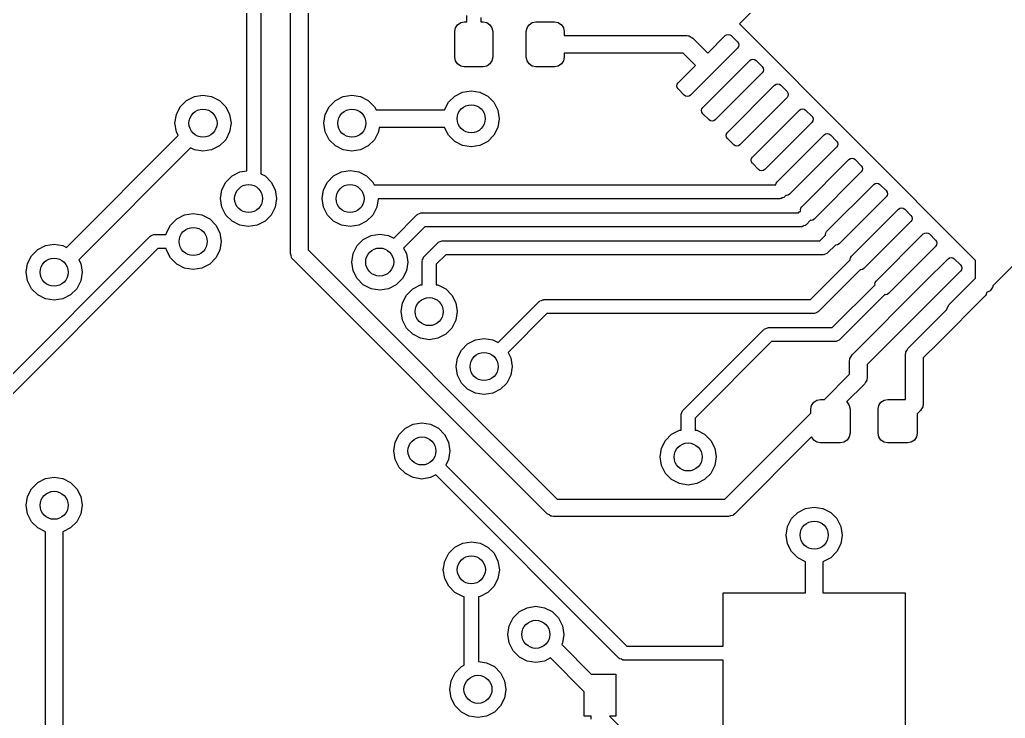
# Model space of a CAD drawing. Extents: x 3.08 to 9.53, y -3.21 to -0.59.
# Drawn here: x 3.829 to 4.383, y -1.756 to -1.364 of the extents above; entities that cross this region are included whole.
import ezdxf

# ---------------------------------------------------------------- set-up
doc = ezdxf.new("R2010")
doc.units = 0
doc.header["$MEASUREMENT"] = 0
doc.layers.add('BLACK', color=7, linetype='CONTINUOUS')

msp = doc.modelspace()

# ---------------------------------------------------------------- linework, layer by layer
at = {"layer": 'BLACK', "linetype": 'CONTINUOUS'}
for p, q in [((3.96457, -1.31694), (3.96457, -1.45061)), ((3.95669, -1.44898), (3.95669, -1.31857)), ((3.9813, -1.4954), (3.9813, -1.32094)), ((3.99114, -1.32382), (3.99114, -1.49336)), ((4.23352, -1.36647), (4.24674, -1.35325)), ((4.08031, -1.36535), (4.08031, -1.36167)), ((4.07403, -1.36864), (4.07518, -1.36691)), ((4.07518, -1.36691), (4.0769, -1.36576)), ((4.0769, -1.36576), (4.07894, -1.36535)), ((4.07894, -1.36535), (4.08031, -1.36535)), ((4.08819, -1.36292), (4.08819, -1.36535)), ((4.08819, -1.36535), (4.08957, -1.36535)), ((4.08957, -1.36535), (4.0916, -1.36576)), ((4.0916, -1.36576), (4.09333, -1.36691)), ((4.09333, -1.36691), (4.09448, -1.36864)), ((4.11418, -1.36864), (4.11534, -1.36691)), ((4.11534, -1.36691), (4.11706, -1.36576)), ((4.11706, -1.36576), (4.11909, -1.36535)), ((4.11909, -1.36535), (4.12972, -1.36535)), ((4.12972, -1.36535), (4.13176, -1.36576)), ((4.13176, -1.36576), (4.13348, -1.36691)), ((4.13348, -1.36691), (4.13463, -1.36864)), ((4.36632, -1.49928), (4.23352, -1.36647)), ((4.07362, -1.37067), (4.07403, -1.36864)), ((4.07362, -1.38524), (4.07362, -1.37067)), ((4.09448, -1.36864), (4.09488, -1.37067)), ((4.09488, -1.37067), (4.09488, -1.38524)), ((4.11378, -1.37067), (4.11418, -1.36864)), ((4.11378, -1.38524), (4.11378, -1.37067)), ((4.13463, -1.36864), (4.13504, -1.37067)), ((4.13504, -1.37067), (4.13504, -1.37303)), ((4.13504, -1.37303), (4.20394, -1.37303)), ((4.20394, -1.37303), (4.20481, -1.37316)), ((4.20481, -1.37316), (4.20499, -1.37314)), ((4.20499, -1.37314), (4.20508, -1.3732)), ((4.20508, -1.3732), (4.20534, -1.37323)), ((4.20534, -1.37323), (4.20635, -1.37389)), ((4.21577, -1.38282), (4.22551, -1.37308)), ((4.22551, -1.37308), (4.22631, -1.37255)), ((4.22631, -1.37255), (4.22725, -1.37236)), ((4.22725, -1.37236), (4.22819, -1.37255)), ((4.22819, -1.37255), (4.22899, -1.37308)), ((4.22899, -1.37308), (4.23247, -1.37656)), ((4.20635, -1.37389), (4.20742, -1.37447)), ((4.20742, -1.37447), (4.21577, -1.38282)), ((4.23247, -1.37656), (4.23301, -1.37736)), ((4.23301, -1.37736), (4.23319, -1.3783)), ((4.23319, -1.3783), (4.23301, -1.37924)), ((4.2019, -1.38287), (4.13504, -1.38287)), ((4.13504, -1.38287), (4.13504, -1.38524)), ((4.20881, -1.38978), (4.2019, -1.38287)), ((4.23247, -1.38004), (4.20603, -1.40649)), ((4.23301, -1.37924), (4.23247, -1.38004)), ((4.07403, -1.38727), (4.07362, -1.38524)), ((4.07518, -1.38899), (4.07403, -1.38727)), ((4.0769, -1.39015), (4.07518, -1.38899)), ((4.07894, -1.39055), (4.0769, -1.39015)), ((4.0916, -1.39015), (4.08957, -1.39055)), ((4.09333, -1.38899), (4.0916, -1.39015)), ((4.09448, -1.38727), (4.09333, -1.38899)), ((4.09488, -1.38524), (4.09448, -1.38727)), ((4.11418, -1.38727), (4.11378, -1.38524)), ((4.11534, -1.38899), (4.11418, -1.38727)), ((4.11706, -1.39015), (4.11534, -1.38899)), ((4.11909, -1.39055), (4.11706, -1.39015)), ((4.13176, -1.39015), (4.12972, -1.39055)), ((4.13348, -1.38899), (4.13176, -1.39015)), ((4.13463, -1.38727), (4.13348, -1.38899)), ((4.13504, -1.38524), (4.13463, -1.38727)), ((4.19907, -1.39953), (4.20881, -1.38978)), ((4.21299, -1.41345), (4.23943, -1.387)), ((4.23943, -1.387), (4.24023, -1.38647)), ((4.24023, -1.38647), (4.24117, -1.38628)), ((4.24117, -1.38628), (4.24211, -1.38647)), ((4.24211, -1.38647), (4.24291, -1.387)), ((4.24291, -1.387), (4.24639, -1.39048)), ((4.08957, -1.39055), (4.07894, -1.39055)), ((4.12972, -1.39055), (4.11909, -1.39055)), ((4.24639, -1.39396), (4.21995, -1.42041)), ((4.24639, -1.39048), (4.24693, -1.39128)), ((4.24693, -1.39316), (4.24639, -1.39396)), ((4.24693, -1.39128), (4.24711, -1.39222)), ((4.24711, -1.39222), (4.24693, -1.39316)), ((4.19835, -1.40127), (4.19853, -1.40033)), ((4.19853, -1.40221), (4.19835, -1.40127)), ((4.19853, -1.40033), (4.19907, -1.39953)), ((4.22691, -1.42737), (4.25335, -1.40092)), ((4.25335, -1.40092), (4.25415, -1.40039)), ((4.25415, -1.40039), (4.25509, -1.4002)), ((4.25509, -1.4002), (4.25603, -1.40039)), ((4.25603, -1.40039), (4.25683, -1.40092)), ((4.25683, -1.40092), (4.26031, -1.4044)), ((3.92722, -1.40727), (3.93208, -1.4065)), ((3.93208, -1.4065), (3.93695, -1.40727)), ((4.01088, -1.40727), (4.01575, -1.4065)), ((4.01575, -1.4065), (4.02061, -1.40727)), ((4.07356, -1.407), (4.07795, -1.40477)), ((4.07795, -1.40477), (4.08282, -1.404)), ((4.08282, -1.404), (4.08769, -1.40477)), ((4.08769, -1.40477), (4.09208, -1.407)), ((4.19907, -1.40301), (4.19853, -1.40221)), ((4.20255, -1.40649), (4.19907, -1.40301)), ((4.20334, -1.40702), (4.20255, -1.40649)), ((4.20603, -1.40649), (4.20523, -1.40702)), ((4.26031, -1.4044), (4.26085, -1.4052)), ((4.26085, -1.4052), (4.26103, -1.40614)), ((4.26103, -1.40614), (4.26085, -1.40708)), ((3.91934, -1.41299), (3.92283, -1.4095)), ((3.92283, -1.4095), (3.92722, -1.40727)), ((3.93695, -1.40727), (3.94134, -1.4095)), ((3.94134, -1.4095), (3.94483, -1.41299)), ((4.00301, -1.41299), (4.00649, -1.4095)), ((4.00649, -1.4095), (4.01088, -1.40727)), ((4.02061, -1.40727), (4.025, -1.4095)), ((4.025, -1.4095), (4.02849, -1.41299)), ((4.06787, -1.41482), (4.07008, -1.41049)), ((4.07008, -1.41049), (4.07356, -1.407)), ((4.09208, -1.407), (4.09556, -1.41049)), ((4.09556, -1.41049), (4.0978, -1.41488)), ((4.20429, -1.40721), (4.20334, -1.40702)), ((4.20523, -1.40702), (4.20429, -1.40721)), ((4.26031, -1.40788), (4.23386, -1.43433)), ((4.26085, -1.40708), (4.26031, -1.40788)), ((3.91634, -1.42224), (3.91711, -1.41738)), ((3.91711, -1.41738), (3.91934, -1.41299)), ((3.94483, -1.41299), (3.94706, -1.41738)), ((3.94706, -1.41738), (3.94783, -1.42224)), ((4, -1.42224), (4.00077, -1.41738)), ((4.00077, -1.41738), (4.00301, -1.41299)), ((4.02849, -1.41299), (4.02942, -1.41482)), ((4.02942, -1.41482), (4.06787, -1.41482)), ((4.0978, -1.41488), (4.09857, -1.41974)), ((4.21226, -1.41519), (4.21245, -1.41425)), ((4.21245, -1.41613), (4.21226, -1.41519)), ((4.21245, -1.41425), (4.21299, -1.41345)), ((4.21299, -1.41693), (4.21245, -1.41613)), ((4.21647, -1.42041), (4.21299, -1.41693)), ((4.24082, -1.44129), (4.26727, -1.41484)), ((4.26727, -1.41484), (4.26807, -1.41431)), ((4.26807, -1.41431), (4.26901, -1.41412)), ((4.26901, -1.41412), (4.26995, -1.41431)), ((4.26995, -1.41431), (4.27075, -1.41484)), ((4.27075, -1.41484), (4.27423, -1.41832)), ((4.47502, -1.41449), (4.38179, -1.50772)), ((3.91711, -1.42711), (3.91634, -1.42224)), ((3.94783, -1.42224), (3.94706, -1.42711)), ((4.00077, -1.42711), (4, -1.42224)), ((4.09857, -1.41974), (4.0978, -1.42461)), ((4.21726, -1.42094), (4.21647, -1.42041)), ((4.21821, -1.42113), (4.21726, -1.42094)), ((4.21915, -1.42094), (4.21821, -1.42113)), ((4.21995, -1.42041), (4.21915, -1.42094)), ((4.27423, -1.4218), (4.24778, -1.44825)), ((4.27423, -1.41832), (4.27476, -1.41912)), ((4.27476, -1.421), (4.27423, -1.4218)), ((4.27476, -1.41912), (4.27495, -1.42006)), ((4.27495, -1.42006), (4.27476, -1.421)), ((3.91817, -1.4292), (3.91711, -1.42711)), ((3.94706, -1.42711), (3.94483, -1.4315)), ((4.00301, -1.4315), (4.00077, -1.42711)), ((4.03072, -1.42711), (4.02849, -1.4315)), ((4.03111, -1.42467), (4.03072, -1.42711)), ((4.06787, -1.42467), (4.03111, -1.42467)), ((4.07008, -1.429), (4.06787, -1.42467)), ((4.07356, -1.43248), (4.07008, -1.429)), ((4.09556, -1.429), (4.09208, -1.43248)), ((4.0978, -1.42461), (4.09556, -1.429)), ((4.22618, -1.42911), (4.22637, -1.42816)), ((4.22637, -1.42816), (4.22691, -1.42737)), ((4.25474, -1.45521), (4.28119, -1.42876)), ((4.28119, -1.42876), (4.28199, -1.42823)), ((4.28199, -1.42823), (4.28293, -1.42804)), ((4.28293, -1.42804), (4.28387, -1.42823)), ((4.28387, -1.42823), (4.28467, -1.42876)), ((4.28467, -1.42876), (4.28815, -1.43224)), ((3.85538, -1.49199), (3.91817, -1.4292)), ((3.94483, -1.4315), (3.94134, -1.43498)), ((4.00649, -1.43498), (4.00301, -1.4315)), ((4.02849, -1.4315), (4.025, -1.43498)), ((4.07795, -1.43472), (4.07356, -1.43248)), ((4.09208, -1.43248), (4.08769, -1.43472)), ((4.22637, -1.43005), (4.22618, -1.42911)), ((4.22691, -1.43085), (4.22637, -1.43005)), ((4.23038, -1.43433), (4.22691, -1.43085)), ((4.23118, -1.43486), (4.23038, -1.43433)), ((4.23386, -1.43433), (4.23307, -1.43486)), ((4.28815, -1.43224), (4.28868, -1.43304)), ((4.28868, -1.43304), (4.28887, -1.43398)), ((4.28887, -1.43398), (4.28868, -1.43492)), ((3.92513, -1.43616), (3.86234, -1.49895)), ((3.92722, -1.43722), (3.92513, -1.43616)), ((3.93208, -1.43799), (3.92722, -1.43722)), ((3.93695, -1.43722), (3.93208, -1.43799)), ((3.94134, -1.43498), (3.93695, -1.43722)), ((4.01088, -1.43722), (4.00649, -1.43498)), ((4.01575, -1.43799), (4.01088, -1.43722)), ((4.02061, -1.43722), (4.01575, -1.43799)), ((4.025, -1.43498), (4.02061, -1.43722)), ((4.08282, -1.43549), (4.07795, -1.43472)), ((4.08769, -1.43472), (4.08282, -1.43549)), ((4.23212, -1.43505), (4.23118, -1.43486)), ((4.23307, -1.43486), (4.23212, -1.43505)), ((4.28815, -1.43572), (4.2617, -1.46217)), ((4.28868, -1.43492), (4.28815, -1.43572)), ((4.2401, -1.44303), (4.24029, -1.44208)), ((4.24029, -1.44397), (4.2401, -1.44303)), ((4.24029, -1.44208), (4.24082, -1.44129)), ((4.24082, -1.44477), (4.24029, -1.44397)), ((4.2443, -1.44825), (4.24082, -1.44477)), ((4.26866, -1.46912), (4.29511, -1.44268)), ((4.29511, -1.44268), (4.29591, -1.44214)), ((4.29591, -1.44214), (4.29685, -1.44196)), ((4.29685, -1.44196), (4.29779, -1.44214)), ((4.29779, -1.44214), (4.29859, -1.44268)), ((4.29859, -1.44268), (4.30207, -1.44616)), ((3.94844, -1.45183), (3.95283, -1.44959)), ((3.95283, -1.44959), (3.95669, -1.44898)), ((3.96457, -1.45061), (3.96695, -1.45183)), ((4.00549, -1.45183), (4.00988, -1.44959)), ((4.00988, -1.44959), (4.01474, -1.44882)), ((4.01474, -1.44882), (4.01961, -1.44959)), ((4.01961, -1.44959), (4.024, -1.45183)), ((4.2451, -1.44878), (4.2443, -1.44825)), ((4.24604, -1.44897), (4.2451, -1.44878)), ((4.24699, -1.44878), (4.24604, -1.44897)), ((4.24778, -1.44825), (4.24699, -1.44878)), ((4.30207, -1.44964), (4.27562, -1.47608)), ((4.30207, -1.44616), (4.3026, -1.44696)), ((4.3026, -1.44884), (4.30207, -1.44964)), ((4.3026, -1.44696), (4.30279, -1.4479)), ((4.30279, -1.4479), (4.3026, -1.44884)), ((3.94272, -1.4597), (3.94496, -1.45531)), ((3.94496, -1.45531), (3.94844, -1.45183)), ((3.96695, -1.45183), (3.97044, -1.45531)), ((3.97044, -1.45531), (3.97267, -1.4597)), ((3.99977, -1.4597), (4.002, -1.45531)), ((4.002, -1.45531), (4.00549, -1.45183)), ((4.024, -1.45183), (4.02748, -1.45531)), ((4.02748, -1.45531), (4.02825, -1.45682)), ((4.25405, -1.45682), (4.25421, -1.456)), ((4.25421, -1.456), (4.25474, -1.45521)), ((4.28258, -1.48304), (4.30903, -1.4566)), ((4.30903, -1.4566), (4.30983, -1.45606)), ((4.30983, -1.45606), (4.31077, -1.45588)), ((4.31077, -1.45588), (4.31171, -1.45606)), ((4.31171, -1.45606), (4.31251, -1.4566)), ((4.31251, -1.4566), (4.31599, -1.46008)), ((3.94195, -1.46457), (3.94272, -1.4597)), ((3.97267, -1.4597), (3.97344, -1.46457)), ((3.999, -1.46457), (3.99977, -1.4597)), ((4.02825, -1.45682), (4.25405, -1.45682)), ((4.2617, -1.46217), (4.26091, -1.4627)), ((4.31599, -1.46008), (4.31652, -1.46088)), ((4.31652, -1.46088), (4.31671, -1.46182)), ((4.31671, -1.46182), (4.31652, -1.46276)), ((3.94272, -1.46943), (3.94195, -1.46457)), ((3.97344, -1.46457), (3.97267, -1.46943)), ((3.99977, -1.46943), (3.999, -1.46457)), ((4.03047, -1.4647), (4.02972, -1.46943)), ((4.25615, -1.4647), (4.03047, -1.4647)), ((4.25645, -1.4646), (4.25615, -1.4647)), ((4.25677, -1.46465), (4.25645, -1.4646)), ((4.25759, -1.46423), (4.25677, -1.46465)), ((4.25846, -1.46394), (4.25759, -1.46423)), ((4.25865, -1.46369), (4.25846, -1.46394)), ((4.25893, -1.46354), (4.25865, -1.46369)), ((4.25965, -1.46282), (4.25893, -1.46354)), ((4.25996, -1.46289), (4.25965, -1.46282)), ((4.26091, -1.4627), (4.25996, -1.46289)), ((4.31599, -1.46356), (4.28954, -1.49)), ((4.31652, -1.46276), (4.31599, -1.46356)), ((3.92172, -1.47369), (3.92659, -1.47292)), ((3.92659, -1.47292), (3.93146, -1.47369)), ((3.94496, -1.47382), (3.94272, -1.46943)), ((3.97267, -1.46943), (3.97044, -1.47382)), ((4.002, -1.47382), (3.99977, -1.46943)), ((4.02972, -1.46943), (4.02748, -1.47382)), ((4.05262, -1.47356), (4.0528, -1.4733)), ((4.0528, -1.4733), (4.05368, -1.47302)), ((4.05368, -1.47302), (4.0545, -1.4726)), ((4.0545, -1.4726), (4.05482, -1.47265)), ((4.05482, -1.47265), (4.05512, -1.47255)), ((4.05512, -1.47255), (4.26663, -1.47255)), ((4.26663, -1.47255), (4.268, -1.47118)), ((4.26794, -1.47086), (4.26813, -1.46992)), ((4.268, -1.47118), (4.26794, -1.47086)), ((4.26813, -1.46992), (4.26866, -1.46912)), ((4.2965, -1.49696), (4.32295, -1.47052)), ((4.32295, -1.47052), (4.32375, -1.46998)), ((4.32375, -1.46998), (4.32469, -1.4698)), ((4.32469, -1.4698), (4.32563, -1.46998)), ((4.32563, -1.46998), (4.32643, -1.47052)), ((4.32643, -1.47052), (4.32991, -1.474)), ((3.91385, -1.47941), (3.91733, -1.47593)), ((3.91733, -1.47593), (3.92172, -1.47369)), ((3.93146, -1.47369), (3.93585, -1.47593)), ((3.93585, -1.47593), (3.93933, -1.47941)), ((3.94844, -1.47731), (3.94496, -1.47382)), ((3.95283, -1.47954), (3.94844, -1.47731)), ((3.96695, -1.47731), (3.96256, -1.47954)), ((3.97044, -1.47382), (3.96695, -1.47731)), ((4.00549, -1.47731), (4.002, -1.47382)), ((4.00988, -1.47954), (4.00549, -1.47731)), ((4.024, -1.47731), (4.01961, -1.47954)), ((4.02748, -1.47382), (4.024, -1.47731)), ((4.03926, -1.48678), (4.05233, -1.4737)), ((4.05233, -1.4737), (4.05262, -1.47356)), ((4.27357, -1.47674), (4.27104, -1.47927)), ((4.27388, -1.47681), (4.27357, -1.47674)), ((4.27482, -1.47662), (4.27388, -1.47681)), ((4.27562, -1.47608), (4.27482, -1.47662)), ((4.32991, -1.47748), (4.30346, -1.50392)), ((4.32991, -1.474), (4.33044, -1.4748)), ((4.33044, -1.47668), (4.32991, -1.47748)), ((4.33044, -1.4748), (4.33063, -1.47574)), ((4.33063, -1.47574), (4.33044, -1.47668)), ((3.91147, -1.48473), (3.91161, -1.4838)), ((3.91161, -1.4838), (3.91385, -1.47941)), ((3.93933, -1.47941), (3.94157, -1.4838)), ((3.94157, -1.4838), (3.94234, -1.48867)), ((3.9577, -1.48031), (3.95283, -1.47954)), ((3.96256, -1.47954), (3.9577, -1.48031)), ((4.01474, -1.48031), (4.00988, -1.47954)), ((4.01961, -1.47954), (4.01474, -1.48031)), ((4.05675, -1.48042), (4.04483, -1.49234)), ((4.26826, -1.48042), (4.05675, -1.48042)), ((4.26856, -1.48033), (4.26826, -1.48042)), ((4.26888, -1.48038), (4.26856, -1.48033)), ((4.2697, -1.47996), (4.26888, -1.48038)), ((4.27057, -1.47967), (4.2697, -1.47996)), ((4.27076, -1.47942), (4.27057, -1.47967)), ((4.27104, -1.47927), (4.27076, -1.47942)), ((4.28186, -1.48478), (4.28205, -1.48384)), ((4.28205, -1.48384), (4.28258, -1.48304)), ((4.31042, -1.51088), (4.33687, -1.48444)), ((4.33687, -1.48444), (4.33767, -1.4839)), ((4.33767, -1.4839), (4.33861, -1.48372)), ((4.33861, -1.48372), (4.33955, -1.4839)), ((4.33955, -1.4839), (4.34035, -1.48444)), ((4.34035, -1.48444), (4.34383, -1.48792)), ((3.72768, -1.66045), (3.90225, -1.48588)), ((3.90225, -1.48588), (3.90253, -1.48574)), ((3.90253, -1.48574), (3.90272, -1.48548)), ((3.90272, -1.48548), (3.90359, -1.4852)), ((3.90359, -1.4852), (3.90442, -1.48478)), ((3.90442, -1.48478), (3.90473, -1.48483)), ((3.90473, -1.48483), (3.90503, -1.48473)), ((3.90503, -1.48473), (3.91147, -1.48473)), ((3.94234, -1.48867), (3.94157, -1.49354)), ((4.01865, -1.49097), (4.02213, -1.48748)), ((4.02213, -1.48748), (4.02652, -1.48525)), ((4.02652, -1.48525), (4.03139, -1.48448)), ((4.03139, -1.48448), (4.03625, -1.48525)), ((4.03625, -1.48525), (4.03926, -1.48678)), ((4.05643, -1.49706), (4.06405, -1.48943)), ((4.06405, -1.48943), (4.06434, -1.48929)), ((4.06434, -1.48929), (4.06452, -1.48903)), ((4.06452, -1.48903), (4.0654, -1.48875)), ((4.0654, -1.48875), (4.06622, -1.48833)), ((4.06622, -1.48833), (4.06654, -1.48838)), ((4.06654, -1.48838), (4.06684, -1.48828)), ((4.06684, -1.48828), (4.27874, -1.48828)), ((4.27874, -1.48828), (4.28192, -1.4851)), ((4.28192, -1.4851), (4.28186, -1.48478)), ((4.28954, -1.49), (4.28874, -1.49054)), ((4.34383, -1.48792), (4.34436, -1.48871)), ((4.34436, -1.48871), (4.34455, -1.48966)), ((4.34455, -1.48966), (4.34436, -1.4906)), ((3.90666, -1.49261), (3.7321, -1.66717)), ((3.83568, -1.49665), (3.83917, -1.49316)), ((3.83917, -1.49316), (3.84356, -1.49093)), ((3.84356, -1.49093), (3.84842, -1.49016)), ((3.84842, -1.49016), (3.85329, -1.49093)), ((3.85329, -1.49093), (3.85538, -1.49199)), ((3.91147, -1.49261), (3.90666, -1.49261)), ((3.91161, -1.49354), (3.91147, -1.49261)), ((3.91385, -1.49793), (3.91161, -1.49354)), ((3.94157, -1.49354), (3.93933, -1.49793)), ((3.98164, -1.49656), (3.9813, -1.4954)), ((3.99114, -1.49336), (4.13105, -1.63327)), ((4.01564, -1.50022), (4.01641, -1.49536)), ((4.01641, -1.49536), (4.01865, -1.49097)), ((4.04483, -1.49234), (4.04637, -1.49536)), ((4.04637, -1.49536), (4.04714, -1.50022)), ((4.28268, -1.4954), (4.28181, -1.49569)), ((4.28287, -1.49514), (4.28268, -1.4954)), ((4.28315, -1.495), (4.28287, -1.49514)), ((4.28749, -1.49066), (4.28315, -1.495)), ((4.2878, -1.49072), (4.28749, -1.49066)), ((4.28874, -1.49054), (4.2878, -1.49072)), ((4.34383, -1.4914), (4.31738, -1.51784)), ((4.34436, -1.4906), (4.34383, -1.4914)), ((3.83268, -1.5059), (3.83345, -1.50104)), ((3.83345, -1.50104), (3.83568, -1.49665)), ((3.86234, -1.49895), (3.8634, -1.50104)), ((3.8634, -1.50104), (3.86417, -1.5059)), ((3.91733, -1.50141), (3.91385, -1.49793)), ((3.93933, -1.49793), (3.93585, -1.50141)), ((3.9819, -1.49774), (3.98164, -1.49656)), ((3.98205, -1.49795), (3.9819, -1.49774)), ((3.98208, -1.49805), (3.98205, -1.49795)), ((3.98222, -1.49817), (3.98208, -1.49805)), ((3.98274, -1.49887), (3.98222, -1.49817)), ((4.12553, -1.64167), (3.98274, -1.49887)), ((4.01641, -1.50509), (4.01564, -1.50022)), ((4.04714, -1.50022), (4.04637, -1.50509)), ((4.05528, -1.49984), (4.05537, -1.49954)), ((4.05528, -1.51292), (4.05528, -1.49984)), ((4.05532, -1.49923), (4.05574, -1.4984)), ((4.05537, -1.49954), (4.05532, -1.49923)), ((4.05574, -1.4984), (4.05603, -1.49753)), ((4.05603, -1.49753), (4.05628, -1.49734)), ((4.05628, -1.49734), (4.05643, -1.49706)), ((4.06847, -1.49615), (4.06315, -1.50147)), ((4.28037, -1.49615), (4.06847, -1.49615)), ((4.27356, -1.5213), (4.29584, -1.49901)), ((4.28067, -1.49606), (4.28037, -1.49615)), ((4.28099, -1.49611), (4.28067, -1.49606)), ((4.28181, -1.49569), (4.28099, -1.49611)), ((4.29578, -1.4987), (4.29597, -1.49776)), ((4.29584, -1.49901), (4.29578, -1.4987)), ((4.29597, -1.49776), (4.2965, -1.49696)), ((4.33756, -1.51158), (4.35079, -1.49836)), ((4.35079, -1.49836), (4.35159, -1.49782)), ((4.35159, -1.49782), (4.35253, -1.49764)), ((4.35253, -1.49764), (4.35347, -1.49782)), ((4.35347, -1.49782), (4.35427, -1.49836)), ((4.35427, -1.49836), (4.35775, -1.50184)), ((4.36632, -1.50929), (4.36632, -1.49928)), ((3.83345, -1.51077), (3.83268, -1.5059)), ((3.86417, -1.5059), (3.8634, -1.51077)), ((3.92172, -1.50365), (3.91733, -1.50141)), ((3.92659, -1.50442), (3.92172, -1.50365)), ((3.93146, -1.50365), (3.92659, -1.50442)), ((3.93585, -1.50141), (3.93146, -1.50365)), ((4.01865, -1.50948), (4.01641, -1.50509)), ((4.04637, -1.50509), (4.04413, -1.50948)), ((4.06315, -1.50147), (4.06315, -1.51292)), ((4.30141, -1.50458), (4.27797, -1.52802)), ((4.30172, -1.50464), (4.30141, -1.50458)), ((4.30266, -1.50446), (4.30172, -1.50464)), ((4.30346, -1.50392), (4.30266, -1.50446)), ((4.35775, -1.50532), (4.34452, -1.51854)), ((4.35775, -1.50184), (4.35828, -1.50263)), ((4.35828, -1.50452), (4.35775, -1.50532)), ((4.35828, -1.50263), (4.35847, -1.50358)), ((4.35847, -1.50358), (4.35828, -1.50452)), ((3.83568, -1.51516), (3.83345, -1.51077)), ((3.8634, -1.51077), (3.86116, -1.51516)), ((4.02213, -1.51296), (4.01865, -1.50948)), ((4.04413, -1.50948), (4.04064, -1.51296)), ((4.29691, -1.55223), (4.33756, -1.51158)), ((4.3097, -1.51262), (4.30989, -1.51168)), ((4.30989, -1.51168), (4.31042, -1.51088)), ((4.35148, -1.52413), (4.36632, -1.50929)), ((4.38176, -1.50778), (4.37605, -1.51348)), ((4.38179, -1.50772), (4.38176, -1.50778)), ((3.83917, -1.51865), (3.83568, -1.51516)), ((3.86116, -1.51516), (3.85768, -1.51865)), ((4.02652, -1.5152), (4.02213, -1.51296)), ((4.03139, -1.51597), (4.02652, -1.5152)), ((4.03625, -1.5152), (4.03139, -1.51597)), ((4.04064, -1.51296), (4.03625, -1.5152)), ((4.04647, -1.51879), (4.04996, -1.51531)), ((4.04996, -1.51531), (4.05435, -1.51307)), ((4.05435, -1.51307), (4.05528, -1.51292)), ((4.06315, -1.51292), (4.06408, -1.51307)), ((4.06408, -1.51307), (4.06847, -1.51531)), ((4.06847, -1.51531), (4.07195, -1.51879)), ((4.28567, -1.53703), (4.30976, -1.51293)), ((4.30976, -1.51293), (4.3097, -1.51262)), ((4.37239, -1.51749), (4.3722, -1.51844)), ((4.37446, -1.51642), (4.37236, -1.51738)), ((4.37236, -1.51738), (4.37239, -1.51749)), ((4.37596, -1.5141), (4.37446, -1.51642)), ((4.37605, -1.51348), (4.37596, -1.5141)), ((3.84356, -1.52088), (3.83917, -1.51865)), ((3.84842, -1.52165), (3.84356, -1.52088)), ((3.85329, -1.52088), (3.84842, -1.52165)), ((3.85768, -1.51865), (3.85329, -1.52088)), ((4.04347, -1.52805), (4.04424, -1.52318)), ((4.04424, -1.52318), (4.04647, -1.51879)), ((4.07195, -1.51879), (4.07419, -1.52318)), ((4.07419, -1.52318), (4.07496, -1.52805)), ((4.09794, -1.54545), (4.12094, -1.52245)), ((4.12094, -1.52245), (4.12122, -1.52231)), ((4.12122, -1.52231), (4.12141, -1.52205)), ((4.12141, -1.52205), (4.12229, -1.52176)), ((4.12229, -1.52176), (4.12311, -1.52135)), ((4.12311, -1.52135), (4.12342, -1.5214)), ((4.12342, -1.5214), (4.12372, -1.5213)), ((4.12372, -1.5213), (4.27356, -1.5213)), ((4.31533, -1.5185), (4.29008, -1.54375)), ((4.34452, -1.51854), (4.30531, -1.55775)), ((4.31564, -1.51856), (4.31533, -1.5185)), ((4.31658, -1.51838), (4.31564, -1.51856)), ((4.31738, -1.51784), (4.31658, -1.51838)), ((4.37167, -1.51923), (4.34522, -1.54568)), ((4.3722, -1.51844), (4.37167, -1.51923)), ((4.04424, -1.53292), (4.04347, -1.52805)), ((4.07496, -1.52805), (4.07419, -1.53292)), ((4.27663, -1.5287), (4.27581, -1.52912)), ((4.27751, -1.52842), (4.27663, -1.5287)), ((4.27769, -1.52816), (4.27751, -1.52842)), ((4.27797, -1.52802), (4.27769, -1.52816)), ((4.33826, -1.53872), (4.35017, -1.52681)), ((4.35016, -1.52656), (4.35148, -1.52413)), ((4.35017, -1.52681), (4.35016, -1.52656)), ((4.04647, -1.53731), (4.04424, -1.53292)), ((4.07419, -1.53292), (4.07195, -1.53731)), ((4.12535, -1.52917), (4.1035, -1.55102)), ((4.27519, -1.52917), (4.12535, -1.52917)), ((4.27549, -1.52907), (4.27519, -1.52917)), ((4.27581, -1.52912), (4.27549, -1.52907)), ((4.04996, -1.54079), (4.04647, -1.53731)), ((4.07195, -1.53731), (4.06847, -1.54079)), ((4.20194, -1.58337), (4.24714, -1.53818)), ((4.24714, -1.53818), (4.24742, -1.53804)), ((4.24742, -1.53804), (4.2476, -1.53778)), ((4.2476, -1.53778), (4.24848, -1.53749)), ((4.24848, -1.53749), (4.2493, -1.53708)), ((4.2493, -1.53708), (4.24962, -1.53712)), ((4.24962, -1.53712), (4.24992, -1.53703)), ((4.24992, -1.53703), (4.28567, -1.53703)), ((4.32841, -1.54857), (4.33826, -1.53872)), ((4.33826, -1.53872), (4.33826, -1.53872)), ((4.05435, -1.54303), (4.04996, -1.54079)), ((4.05921, -1.5438), (4.05435, -1.54303)), ((4.06408, -1.54303), (4.05921, -1.5438)), ((4.06847, -1.54079), (4.06408, -1.54303)), ((4.0808, -1.54616), (4.08519, -1.54392)), ((4.08519, -1.54392), (4.09006, -1.54315)), ((4.09006, -1.54315), (4.09493, -1.54392)), ((4.09493, -1.54392), (4.09794, -1.54545)), ((4.25155, -1.5449), (4.20866, -1.58779)), ((4.2873, -1.5449), (4.25155, -1.5449)), ((4.2876, -1.5448), (4.2873, -1.5449)), ((4.28792, -1.54485), (4.2876, -1.5448)), ((4.28874, -1.54443), (4.28792, -1.54485)), ((4.28961, -1.54415), (4.28874, -1.54443)), ((4.2898, -1.54389), (4.28961, -1.54415)), ((4.29008, -1.54375), (4.2898, -1.54389)), ((4.07508, -1.55403), (4.07732, -1.54964)), ((4.07732, -1.54964), (4.0808, -1.54616)), ((4.32708, -1.551), (4.32713, -1.55091)), ((4.32713, -1.55091), (4.32717, -1.55065)), ((4.32717, -1.55065), (4.32783, -1.54964)), ((4.32783, -1.54964), (4.32841, -1.54857)), ((4.34522, -1.54568), (4.33681, -1.55409)), ((4.34522, -1.54568), (4.34522, -1.54568)), ((4.07431, -1.5589), (4.07508, -1.55403)), ((4.1035, -1.55102), (4.10504, -1.55403)), ((4.10504, -1.55403), (4.10581, -1.5589)), ((4.29547, -1.55571), (4.2956, -1.55484)), ((4.29547, -1.56319), (4.29547, -1.55571)), ((4.29559, -1.55466), (4.29564, -1.55456)), ((4.2956, -1.55484), (4.29559, -1.55466)), ((4.29564, -1.55456), (4.29568, -1.55431)), ((4.29568, -1.55431), (4.29633, -1.55329)), ((4.29633, -1.55329), (4.29691, -1.55223)), ((4.32697, -1.55205), (4.32709, -1.55119)), ((4.32697, -1.57736), (4.32697, -1.55205)), ((4.32709, -1.55119), (4.32708, -1.551)), ((4.33681, -1.55409), (4.33681, -1.58018)), ((4.07508, -1.56376), (4.07431, -1.5589)), ((4.10581, -1.5589), (4.10504, -1.56376)), ((4.30531, -1.55775), (4.30531, -1.56523)), ((4.07732, -1.56815), (4.07508, -1.56376)), ((4.10504, -1.56376), (4.1028, -1.56815)), ((4.28131, -1.57736), (4.29547, -1.56319)), ((4.30511, -1.56663), (4.30445, -1.56765)), ((4.30515, -1.56638), (4.30511, -1.56663)), ((4.3052, -1.56628), (4.30515, -1.56638)), ((4.30531, -1.56523), (4.30519, -1.5661)), ((4.30519, -1.5661), (4.3052, -1.56628)), ((4.0808, -1.57164), (4.07732, -1.56815)), ((4.08519, -1.57387), (4.0808, -1.57164)), ((4.09932, -1.57164), (4.09493, -1.57387)), ((4.1028, -1.56815), (4.09932, -1.57164)), ((4.30387, -1.56871), (4.29381, -1.57877)), ((4.30445, -1.56765), (4.30387, -1.56871)), ((4.09006, -1.57465), (4.08519, -1.57387)), ((4.09493, -1.57387), (4.09006, -1.57465)), ((4.2753, -1.57898), (4.27709, -1.57778)), ((4.27709, -1.57778), (4.2792, -1.57736)), ((4.2792, -1.57736), (4.28131, -1.57736)), ((4.3131, -1.57898), (4.31488, -1.57778)), ((4.31488, -1.57778), (4.31699, -1.57736)), ((4.31699, -1.57736), (4.32697, -1.57736)), ((4.20125, -1.58472), (4.20154, -1.58384)), ((4.20154, -1.58384), (4.2018, -1.58366)), ((4.2018, -1.58366), (4.20194, -1.58337)), ((4.27369, -1.58287), (4.27411, -1.58076)), ((4.27369, -1.58498), (4.27369, -1.58287)), ((4.27411, -1.58076), (4.2753, -1.57898)), ((4.29381, -1.57877), (4.29412, -1.57898)), ((4.29412, -1.57898), (4.29531, -1.58076)), ((4.29531, -1.58076), (4.29573, -1.58287)), ((4.29573, -1.58287), (4.29573, -1.59626)), ((4.31148, -1.58287), (4.3119, -1.58076)), ((4.31148, -1.59626), (4.31148, -1.58287)), ((4.3119, -1.58076), (4.3131, -1.57898)), ((4.33537, -1.58366), (4.33353, -1.5855)), ((4.33595, -1.5826), (4.33537, -1.58366)), ((4.33661, -1.58158), (4.33595, -1.5826)), ((4.33664, -1.58133), (4.33661, -1.58158)), ((4.3367, -1.58123), (4.33664, -1.58133)), ((4.33681, -1.58018), (4.33669, -1.58105)), ((4.33669, -1.58105), (4.3367, -1.58123)), ((4.20079, -1.58616), (4.20089, -1.58586)), ((4.20079, -1.59454), (4.20079, -1.58616)), ((4.20084, -1.58554), (4.20125, -1.58472)), ((4.20089, -1.58586), (4.20084, -1.58554)), ((4.20866, -1.58779), (4.20866, -1.59454)), ((4.2254, -1.63327), (4.27369, -1.58498)), ((4.33353, -1.5855), (4.33353, -1.59626)), ((4.04238, -1.59704), (4.04586, -1.59356)), ((4.04586, -1.59356), (4.05025, -1.59132)), ((4.05025, -1.59132), (4.05512, -1.59055)), ((4.05512, -1.59055), (4.05998, -1.59132)), ((4.05998, -1.59132), (4.06437, -1.59356)), ((4.06437, -1.59356), (4.06786, -1.59704)), ((4.19547, -1.59692), (4.19986, -1.59469)), ((4.19986, -1.59469), (4.20079, -1.59454)), ((4.20866, -1.59454), (4.20959, -1.59469)), ((4.20959, -1.59469), (4.21398, -1.59692)), ((4.04014, -1.60143), (4.04238, -1.59704)), ((4.06786, -1.59704), (4.0701, -1.60143)), ((4.18975, -1.6048), (4.19198, -1.60041)), ((4.19198, -1.60041), (4.19547, -1.59692)), ((4.21398, -1.59692), (4.21746, -1.60041)), ((4.21746, -1.60041), (4.2197, -1.6048)), ((4.27415, -1.59844), (4.23092, -1.64167)), ((4.2753, -1.60016), (4.27415, -1.59844)), ((4.27709, -1.60135), (4.2753, -1.60016)), ((4.29412, -1.60016), (4.29233, -1.60135)), ((4.29531, -1.59837), (4.29412, -1.60016)), ((4.29573, -1.59626), (4.29531, -1.59837)), ((4.3119, -1.59837), (4.31148, -1.59626)), ((4.3131, -1.60016), (4.3119, -1.59837)), ((4.31488, -1.60135), (4.3131, -1.60016)), ((4.33191, -1.60016), (4.33013, -1.60135)), ((4.33311, -1.59837), (4.33191, -1.60016)), ((4.33353, -1.59626), (4.33311, -1.59837)), ((4.03937, -1.6063), (4.04014, -1.60143)), ((4.04014, -1.61117), (4.03937, -1.6063)), ((4.0701, -1.60143), (4.07087, -1.6063)), ((4.07087, -1.6063), (4.0701, -1.61117)), ((4.18898, -1.60967), (4.18975, -1.6048)), ((4.2197, -1.6048), (4.22047, -1.60967)), ((4.2792, -1.60177), (4.27709, -1.60135)), ((4.29022, -1.60177), (4.2792, -1.60177)), ((4.29233, -1.60135), (4.29022, -1.60177)), ((4.31699, -1.60177), (4.31488, -1.60135)), ((4.32802, -1.60177), (4.31699, -1.60177)), ((4.33013, -1.60135), (4.32802, -1.60177)), ((4.04238, -1.61556), (4.04014, -1.61117)), ((4.0701, -1.61117), (4.06856, -1.61418)), ((4.18975, -1.61453), (4.18898, -1.60967)), ((4.22047, -1.60967), (4.2197, -1.61453)), ((4.04586, -1.61904), (4.04238, -1.61556)), ((4.06856, -1.61418), (4.17028, -1.7159)), ((4.19198, -1.61892), (4.18975, -1.61453)), ((4.2197, -1.61453), (4.21746, -1.61892)), ((3.83917, -1.62407), (3.84356, -1.62183)), ((3.84356, -1.62183), (3.84842, -1.62106)), ((3.84842, -1.62106), (3.85329, -1.62183)), ((3.85329, -1.62183), (3.85768, -1.62407)), ((4.05025, -1.62128), (4.04586, -1.61904)), ((4.05512, -1.62205), (4.05025, -1.62128)), ((4.05998, -1.62128), (4.05512, -1.62205)), ((4.06299, -1.61974), (4.05998, -1.62128)), ((4.16587, -1.72262), (4.06299, -1.61974)), ((4.19547, -1.62241), (4.19198, -1.61892)), ((4.19986, -1.62464), (4.19547, -1.62241)), ((4.21398, -1.62241), (4.20959, -1.62464)), ((4.21746, -1.61892), (4.21398, -1.62241)), ((3.83345, -1.63194), (3.83568, -1.62755)), ((3.83568, -1.62755), (3.83917, -1.62407)), ((3.85768, -1.62407), (3.86116, -1.62755)), ((3.86116, -1.62755), (3.8634, -1.63194)), ((4.20472, -1.62541), (4.19986, -1.62464)), ((4.20959, -1.62464), (4.20472, -1.62541)), ((3.83268, -1.63681), (3.83345, -1.63194)), ((3.8634, -1.63194), (3.86417, -1.63681)), ((4.13105, -1.63327), (4.2254, -1.63327)), ((3.83345, -1.64168), (3.83268, -1.63681)), ((3.86417, -1.63681), (3.8634, -1.64168)), ((4.26633, -1.6408), (4.27072, -1.63857)), ((4.27072, -1.63857), (4.27559, -1.6378)), ((4.27559, -1.6378), (4.28046, -1.63857)), ((4.28046, -1.63857), (4.28485, -1.6408)), ((3.83568, -1.64607), (3.83345, -1.64168)), ((3.8634, -1.64168), (3.86116, -1.64607)), ((4.1266, -1.64225), (4.12553, -1.64167)), ((4.12762, -1.64291), (4.1266, -1.64225)), ((4.12787, -1.64294), (4.12762, -1.64291)), ((4.12797, -1.643), (4.12787, -1.64294)), ((4.12815, -1.64298), (4.12797, -1.643)), ((4.12901, -1.64311), (4.12815, -1.64298)), ((4.22744, -1.64311), (4.12901, -1.64311)), ((4.2286, -1.64277), (4.22744, -1.64311)), ((4.22979, -1.64251), (4.2286, -1.64277)), ((4.22999, -1.64236), (4.22979, -1.64251)), ((4.2301, -1.64233), (4.22999, -1.64236)), ((4.23022, -1.64219), (4.2301, -1.64233)), ((4.23092, -1.64167), (4.23022, -1.64219)), ((4.26061, -1.64868), (4.26285, -1.64429)), ((4.26285, -1.64429), (4.26633, -1.6408)), ((4.28485, -1.6408), (4.28833, -1.64429)), ((4.28833, -1.64429), (4.29057, -1.64868)), ((3.83917, -1.64955), (3.83568, -1.64607)), ((3.8435, -1.65176), (3.83917, -1.64955)), ((3.85768, -1.64955), (3.85334, -1.65176)), ((3.86116, -1.64607), (3.85768, -1.64955)), ((4.25984, -1.65354), (4.26061, -1.64868)), ((4.29057, -1.64868), (4.29134, -1.65354)), ((3.8435, -2.31463), (3.8435, -1.65176)), ((3.85334, -1.65176), (3.85334, -2.31259)), ((4.26061, -1.65841), (4.25984, -1.65354)), ((4.29134, -1.65354), (4.29057, -1.65841)), ((4.07015, -1.66376), (4.07363, -1.66028)), ((4.07363, -1.66028), (4.07802, -1.65804)), ((4.07802, -1.65804), (4.08289, -1.65727)), ((4.08289, -1.65727), (4.08776, -1.65804)), ((4.08776, -1.65804), (4.09215, -1.66028)), ((4.09215, -1.66028), (4.09563, -1.66376)), ((4.26285, -1.6628), (4.26061, -1.65841)), ((4.29057, -1.65841), (4.28833, -1.6628)), ((4.06791, -1.66815), (4.07015, -1.66376)), ((4.09563, -1.66376), (4.09787, -1.66815)), ((4.26633, -1.66628), (4.26285, -1.6628)), ((4.27067, -1.66849), (4.26633, -1.66628)), ((4.28485, -1.66628), (4.28051, -1.66849)), ((4.28833, -1.6628), (4.28485, -1.66628)), ((4.06714, -1.67302), (4.06791, -1.66815)), ((4.09787, -1.66815), (4.09864, -1.67302)), ((4.27067, -1.68602), (4.27067, -1.66849)), ((4.28051, -1.66849), (4.28051, -1.68602)), ((4.06791, -1.67788), (4.06714, -1.67302)), ((4.07015, -1.68227), (4.06791, -1.67788)), ((4.09787, -1.67788), (4.09563, -1.68227)), ((4.09864, -1.67302), (4.09787, -1.67788)), ((4.07363, -1.68576), (4.07015, -1.68227)), ((4.09563, -1.68227), (4.09215, -1.68576)), ((4.07802, -1.68799), (4.07363, -1.68576)), ((4.07895, -1.68814), (4.07802, -1.68799)), ((4.07895, -1.7266), (4.07895, -1.68814)), ((4.08776, -1.68799), (4.08683, -1.68814)), ((4.08683, -1.68814), (4.08683, -1.72444)), ((4.09215, -1.68576), (4.08776, -1.68799)), ((4.22441, -1.7159), (4.22441, -1.68602)), ((4.22441, -1.68602), (4.27067, -1.68602)), ((4.28051, -1.68602), (4.32677, -1.68602)), ((4.32677, -1.68602), (4.32677, -1.78839)), ((4.10988, -1.69653), (4.11427, -1.69429)), ((4.11427, -1.69429), (4.11914, -1.69352)), ((4.11914, -1.69352), (4.12401, -1.69429)), ((4.12401, -1.69429), (4.1284, -1.69653)), ((4.10416, -1.7044), (4.1064, -1.70001)), ((4.1064, -1.70001), (4.10988, -1.69653)), ((4.1284, -1.69653), (4.13188, -1.70001)), ((4.13188, -1.70001), (4.13412, -1.7044)), ((4.10339, -1.70927), (4.10416, -1.7044)), ((4.13412, -1.7044), (4.13489, -1.70927)), ((4.10416, -1.71413), (4.10339, -1.70927)), ((4.13489, -1.70927), (4.13412, -1.71413)), ((4.1064, -1.71852), (4.10416, -1.71413)), ((4.13412, -1.71413), (4.13369, -1.71498)), ((4.13369, -1.71498), (4.15033, -1.73163)), ((4.17028, -1.7159), (4.22441, -1.7159)), ((4.10988, -1.72201), (4.1064, -1.71852)), ((4.11427, -1.72425), (4.10988, -1.72201)), ((4.12733, -1.72255), (4.12401, -1.72425)), ((4.14632, -1.74154), (4.12733, -1.72255)), ((4.16615, -1.72276), (4.16587, -1.72262)), ((4.07387, -1.7309), (4.07736, -1.72742)), ((4.07736, -1.72742), (4.07895, -1.7266)), ((4.08683, -1.72444), (4.09148, -1.72518)), ((4.09148, -1.72518), (4.09587, -1.72742)), ((4.09587, -1.72742), (4.09935, -1.7309)), ((4.11914, -1.72502), (4.11427, -1.72425)), ((4.12401, -1.72425), (4.11914, -1.72502)), ((4.16634, -1.72302), (4.16615, -1.72276)), ((4.16722, -1.7233), (4.16634, -1.72302)), ((4.16804, -1.72372), (4.16722, -1.7233)), ((4.16835, -1.72367), (4.16804, -1.72372)), ((4.16865, -1.72377), (4.16835, -1.72367)), ((4.22441, -1.72377), (4.16865, -1.72377)), ((4.22441, -1.78839), (4.22441, -1.72377)), ((4.07164, -1.73529), (4.07387, -1.7309)), ((4.09935, -1.7309), (4.10159, -1.73529)), ((4.15033, -1.73163), (4.16404, -1.73163)), ((4.16404, -1.73163), (4.16404, -1.75525)), ((4.07087, -1.74016), (4.07164, -1.73529)), ((4.10159, -1.73529), (4.10236, -1.74016)), ((4.07164, -1.74502), (4.07087, -1.74016)), ((4.10236, -1.74016), (4.10159, -1.74502)), ((4.14632, -1.75525), (4.14632, -1.74154)), ((4.07387, -1.74941), (4.07164, -1.74502)), ((4.07736, -1.7529), (4.07387, -1.74941)), ((4.09935, -1.74941), (4.09587, -1.7529)), ((4.10159, -1.74502), (4.09935, -1.74941)), ((4.08175, -1.75513), (4.07736, -1.7529)), ((4.08661, -1.75591), (4.08175, -1.75513)), ((4.09148, -1.75513), (4.08661, -1.75591)), ((4.09587, -1.7529), (4.09148, -1.75513)), ((4.15026, -1.75525), (4.14632, -1.75525)), ((4.15026, -1.75689), (4.15026, -1.75525)), ((4.16404, -1.75525), (4.1605, -1.75525)), ((4.1605, -1.75525), (4.23189, -1.82664))]:
    msp.add_line(p, q, dxfattribs=at)
at = {"layer": 'BLACK'}
for centre in [(4.08282, -1.41974), (3.93208, -1.42224), (4.01575, -1.42224), (3.9577, -1.46457), (4.01474, -1.46457), (3.92659, -1.48867), (4.03139, -1.50022), (3.84842, -1.5059), (4.05921, -1.52805), (4.09006, -1.5589), (4.05512, -1.6063), (4.20472, -1.60967), (3.84842, -1.63681), (4.27559, -1.65354), (4.08289, -1.67302), (4.11914, -1.70927), (4.08661, -1.74016)]:
    msp.add_circle(centre, 0.007874, dxfattribs=at)

doc.saveas('drawing.dxf')
